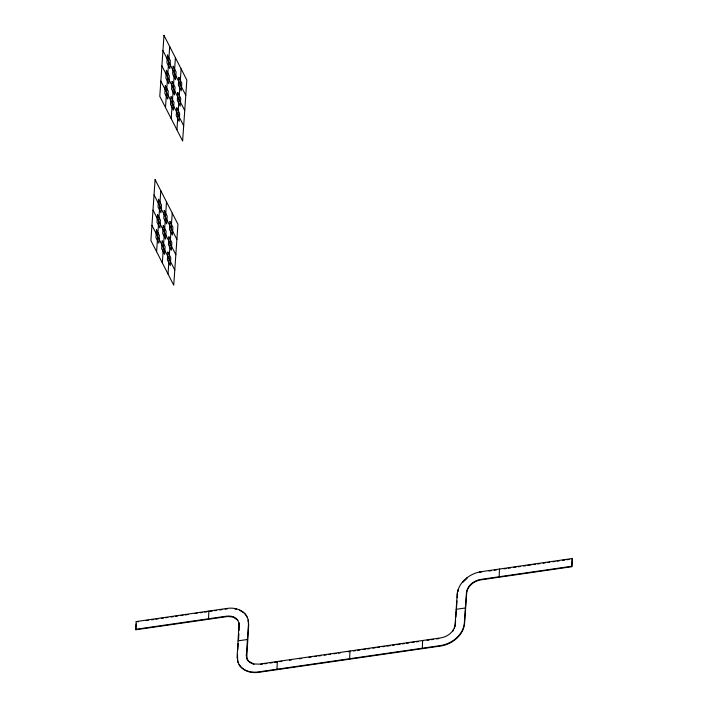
<?xml version="1.0" encoding="UTF-8"?>
<svg xmlns="http://www.w3.org/2000/svg" width="708" height="708" viewBox="0 0 708 708"><rect width="100%" height="100%" fill="white"/><g stroke="black" fill="none" stroke-linecap="round" stroke-linejoin="round"><path stroke-width="1.06" d="M250.066 662.405L250.287 662.83L248.65 661.21L253.685 663.962L259.225 664.131L440.677 637.899C447.509 636.908 454.394 631.704 455.12 624.491L457.218 594.012C458.492 582.056 469.882 573.409 481.219 571.683L572.135 558.541L572.356 558.966L571.816 566.71L481.095 579.825C474.263 580.808 467.377 586.012 466.652 593.224L464.554 623.704C463.28 635.669 451.89 644.307 440.553 646.032L258.712 672.326C251.508 673.45 242.888 671.317 239.109 664.555L239.331 664.98L237.835 661.821L238.056 662.245L237.091 657.29L239.056 623.049L239.154 630.421M237.428 660.352L237.649 660.776L237.499 654.378M246.34 655.431L248.473 624.199L248.172 619.987L248.685 624.624L246.765 657.705L246.34 655.431L246.561 655.856M165.495 107.519L169.699 46.56M156.601 251.703L160.804 190.753M135.644 629.324L226.374 616.199C230.454 615.579 235.419 616.535 237.764 620.235L233.118 617.075L227.817 616.491L135.865 629.748L135.644 629.324L136.184 621.58L227.1 608.429C234.791 607.163 244.101 609.889 247.419 617.535L247.198 617.111L248.384 620.412M135.865 629.748L136.263 623.943M171.203 118.678L175.416 57.72M162.318 262.863L166.522 201.913M176.92 129.838L181.124 68.88M168.026 274.023L172.23 213.073M237.799 650.006L238.251 643.448M238.481 640.174L238.923 633.669M277.297 661.52L276.978 669.688M455.633 620.58L455.067 626.66M455.855 617.332L456.306 610.827M456.527 607.553L456.987 600.995M457.209 597.72L457.341 592.853M571.816 566.71L572.135 558.541M571.604 566.285L480.874 579.401C474.05 580.383 467.156 585.587 466.439 592.8L464.333 623.279C463.059 635.244 451.669 643.882 440.341 645.607L258.5 671.901C251.88 672.883 244.269 671.299 239.968 665.803L240.189 666.228M454.421 628.589L454.571 627.2M466.873 577.852L467.094 578.277L462.864 582.277L462.643 581.852M481.431 572.108L479.405 572.011M138.564 621.686L136.184 621.58M146.158 620.589L148.326 620.279M151.583 619.81L153.751 619.491M155.919 619.181L158.088 618.863M161.344 618.394L163.513 618.084M165.681 617.765L167.849 617.456M171.106 616.987L173.274 616.668M175.442 616.358L177.611 616.048M180.859 615.571L183.027 615.261M185.204 614.951L188.452 614.473M194.957 613.535L197.125 613.225M200.382 612.747L202.55 612.438M204.718 612.128L206.886 611.809M210.134 611.34L212.285 611.031M214.427 610.721L216.577 610.411M219.799 609.942L221.949 609.632M225.171 609.163L227.321 608.853M488.954 571.029L491.104 570.71M494.326 570.25L496.467 569.94M504.034 568.843L506.202 568.533M508.371 568.214L510.539 567.905M513.796 567.435L515.964 567.117M518.132 566.807L520.3 566.489M523.548 566.019L525.717 565.71M527.894 565.391L531.142 564.922M533.31 564.612L535.478 564.294M537.646 563.984L539.815 563.665M543.071 563.196L545.24 562.887M547.408 562.568L549.576 562.258M552.833 561.789L555.001 561.471M557.169 561.161L559.338 560.842M562.595 560.373L564.763 560.063M566.931 559.745L569.099 559.435M238.189 640.837L247.411 639.501L247.632 639.926M260.509 664.405L262.633 664.095M264.757 663.794L266.881 663.485M270.075 663.024L272.199 662.715M274.323 662.405L277.509 661.945M279.678 661.635L281.846 661.316M289.439 660.219L291.608 659.909M299.201 658.812L301.369 658.493M308.962 657.396L311.131 657.086M314.387 656.617L316.556 656.298M318.724 655.989L320.892 655.67M324.14 655.201L326.308 654.891M328.485 654.573L330.654 654.263M333.902 653.794L336.07 653.475M338.238 653.165L340.406 652.856M348 651.758L350.168 651.44L349.956 651.015L349.637 659.183M353.425 650.971L355.593 650.652M357.761 650.342L359.93 650.033M363.186 649.555L365.355 649.245M367.523 648.935L369.691 648.616M372.948 648.147L375.116 647.838M377.284 647.519L379.453 647.209M382.701 646.74L384.869 646.422M387.046 646.112L390.294 645.634M392.462 645.324L394.63 645.015M396.799 644.696L400.055 644.227M402.224 643.917L404.392 643.599M406.56 643.289L408.728 642.97M411.985 642.501L414.153 642.191M416.322 641.873L418.49 641.563M427.083 640.315L429.207 640.014M431.331 639.705L433.455 639.395M436.65 638.935L438.774 638.625M234.64 608.845L236.375 609.181L236.162 608.756M250.889 662.9L253.906 664.387L253.685 663.962M239.614 610.234L243.72 612.739L243.499 612.314M246.49 615.783L246.703 616.208L244.632 613.376M248.057 660.52L248.269 660.945L247.543 659.785L248.871 661.635M237.543 619.81L239.269 623.474M247.119 658.989L247.34 659.413L246.791 658.157L247.765 660.21M499.698 569.471L499.476 569.046L499.158 577.215M458.111 589.622L457.864 591.676L457.651 591.251M465.607 608.402L465.395 607.977L456.164 609.314L456.377 609.738M162.937 50.64L185.779 95.279M453.2 630.04L452.793 631.377L452.58 630.952M161.884 65.879L184.735 110.519M160.84 81.119L183.682 125.758M422.826 640.935L422.614 640.51L422.295 648.678M154.043 194.833L176.894 239.472M152.999 210.072L175.841 254.712M151.946 225.312L174.787 269.952M209.055 611.5L208.842 611.075L208.524 619.235M246.543 657.281L247.004 658.582M163.991 35.4L159.787 96.359L182.629 140.998L186.832 80.039L163.991 35.4M155.096 179.593L150.893 240.543L173.734 285.191L177.938 224.232L155.096 179.593M165.362 85.571L164.831 93.314L167.734 98.978L168.265 91.243L165.362 85.571M166.415 70.331L165.884 78.075L168.787 83.748L169.318 76.004L166.415 70.331M167.469 55.091L166.929 62.835L169.832 68.508L170.371 60.764L167.469 55.091M156.468 229.764L155.937 237.507L158.84 243.171L159.371 235.428L156.468 229.764M157.521 214.524L156.99 222.268L159.893 227.932L160.424 220.197L157.521 214.524M158.574 199.284L158.043 207.028L160.937 212.692L161.477 204.957L158.574 199.284M171.079 96.73L170.54 104.474L173.442 110.147L173.973 102.403L171.079 96.73M172.124 81.491L171.593 89.235L174.495 94.907L175.026 87.164L172.124 81.491M173.177 66.251L172.646 73.995L175.549 79.668L176.08 71.924L173.177 66.251M162.185 240.924L161.645 248.667L164.548 254.331L165.079 246.588L162.185 240.924M163.229 225.684L162.698 233.428L165.601 239.092L166.132 231.357L163.229 225.684M164.283 210.444L163.752 218.188L166.654 223.852L167.185 216.117L164.283 210.444M176.788 107.89L176.248 115.634L179.151 121.307L179.69 113.563L176.788 107.89M177.841 92.651L177.301 100.394L180.204 106.067L180.735 98.323L177.841 92.651M178.885 77.411L178.354 85.155L181.257 90.828L181.788 83.084L178.885 77.411M167.893 252.083L167.362 259.827L170.256 265.491L170.796 257.747L167.893 252.083M168.947 236.844L168.407 244.587L171.309 250.251L171.849 242.517L168.947 236.844M170 221.604L169.46 229.348L172.363 235.012L172.894 227.277L170 221.604"/></g></svg>
